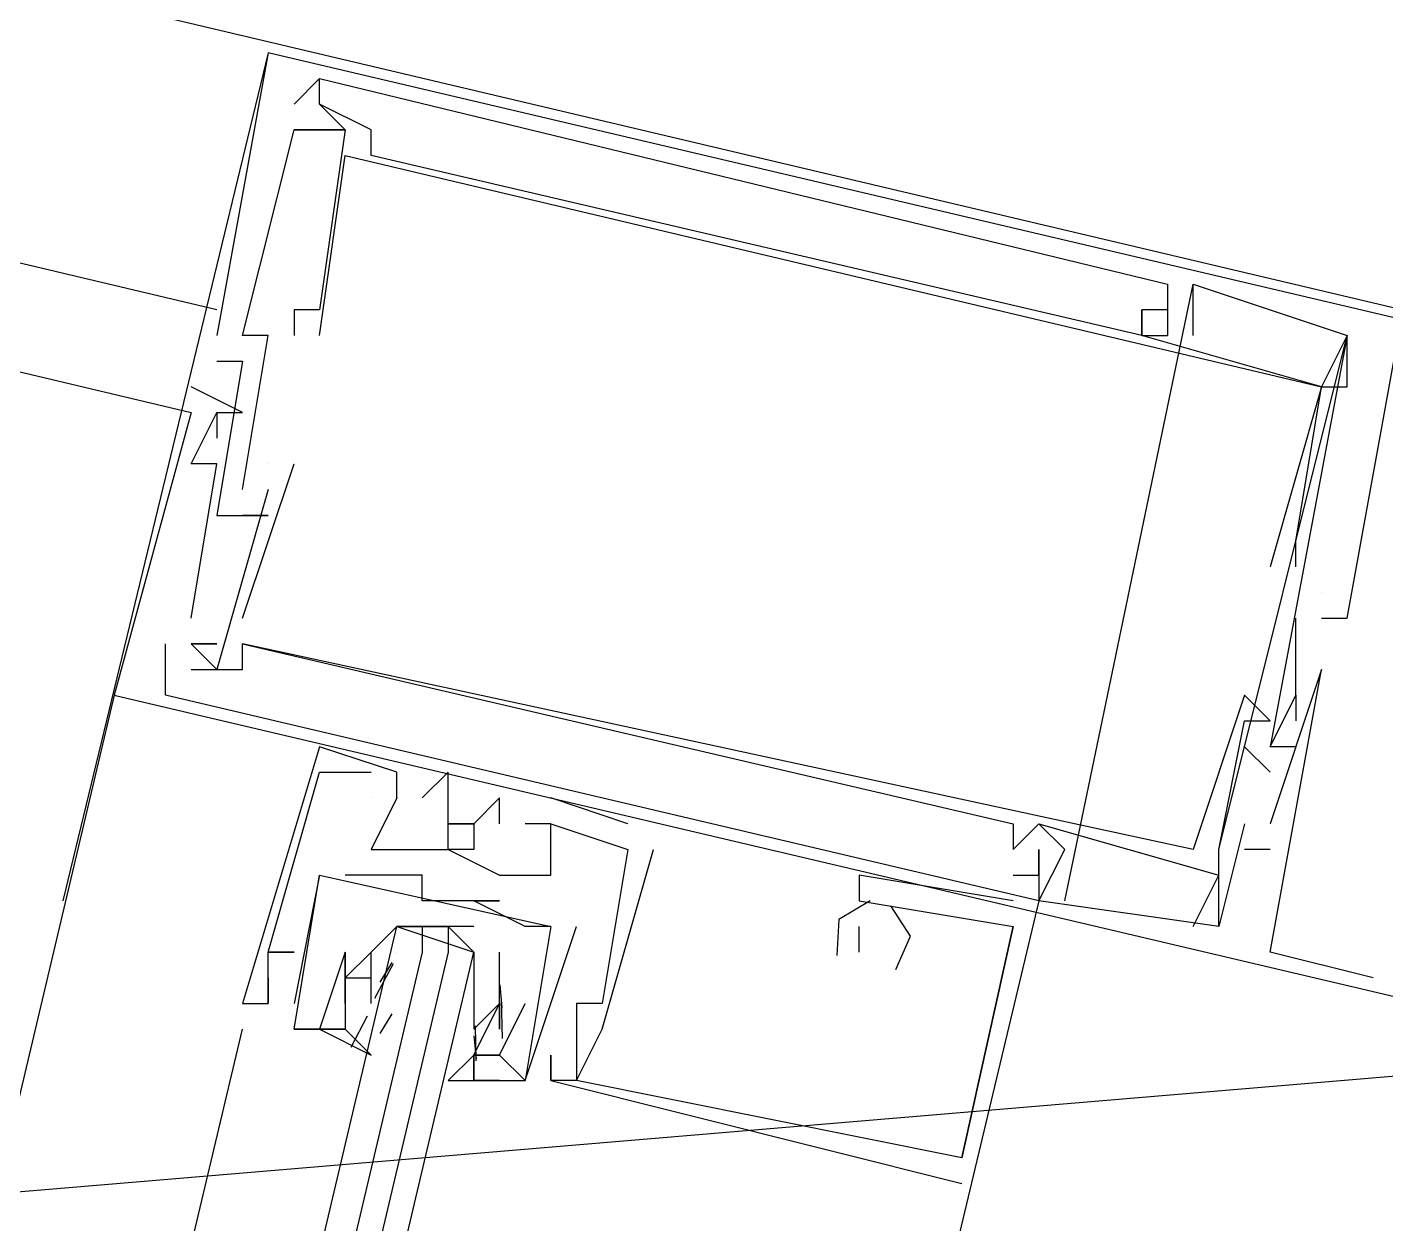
# Model space of a CAD drawing. Header units: feet. Extents: x -84 to 198, y -22 to 181.
# Drawn here: x 134.328 to 135.033, y 105.677 to 106.298 of the extents above; entities that cross this region are included whole.
import ezdxf

# ---------------------------------------------------------------- set-up
doc = ezdxf.new("R2010")
doc.units = ezdxf.units.FT
for name, color, linetype in [('A-AREA-UNIDAD', 30, 'CONTINUOUS'), ('A-LINEA', 7, 'CONTINUOUS'), ('A-MURO-CONCRETO', 8, 'CONTINUOUS')]:
    doc.layers.add(name, color=color, linetype=linetype)

msp = doc.modelspace()

# ---------------------------------------------------------------- linework, layer by layer
at = {"layer": 'A-AREA-UNIDAD'}
msp.add_lwpolyline([(135.92, 108.3733), (135.328, 105.7778), (134.272, 105.6889), (134.16, 106.0444), (121.52, 108.9778), (121.312, 109.3333), (121.312, 110.2933), (121.6, 111.4133), (114.688, 113.0489)], dxfattribs=at)
at = {"layer": 'A-LINEA'}
for p, q in [((134.4267, 106.1511), (121.5867, 109.1911)), ((134.4267, 106.1511), (121.5867, 109.1911)), ((121.6267, 109.1244), (134.4133, 106.0978)), ((121.6267, 109.1244), (134.4133, 106.0978)), ((134.4533, 106.2844), (134.3467, 105.8444)), ((134.4533, 106.2844), (134.4533, 106.2844)), ((134.4533, 106.2844), (134.4533, 106.2844)), ((134.4533, 106.2844), (134.4533, 106.2844)), ((134.48, 106.2711), (134.48, 106.2711)), ((134.48, 106.2711), (134.48, 106.2711)), ((134.48, 106.2711), (134.48, 106.2711)), ((134.48, 106.2711), (134.48, 106.2711)), ((134.48, 106.2711), (134.48, 106.2711)), ((134.48, 106.2711), (134.48, 106.2711)), ((134.4667, 106.2578), (134.4667, 106.2578)), ((134.4667, 106.2578), (134.4667, 106.2578)), ((134.4667, 106.2578), (134.4667, 106.2578)), ((134.4667, 106.2578), (134.4667, 106.2578)), ((134.4667, 106.2578), (134.4667, 106.2578)), ((134.4667, 106.2578), (134.4667, 106.2578)), ((134.48, 106.2578), (134.48, 106.2578)), ((134.48, 106.2578), (134.48, 106.2578)), ((134.48, 106.2578), (134.48, 106.2578)), ((134.48, 106.2578), (134.48, 106.2578)), ((134.48, 106.2578), (134.48, 106.2578)), ((134.48, 106.2578), (134.48, 106.2578)), ((134.48, 106.2578), (134.48, 106.2578)), ((134.48, 106.2578), (134.48, 106.2578)), ((134.48, 106.2578), (134.48, 106.2578)), ((134.4667, 106.2444), (134.4667, 106.2444)), ((134.4667, 106.2444), (134.4667, 106.2444)), ((134.4667, 106.2444), (134.4667, 106.2444)), ((134.4667, 106.2444), (134.4667, 106.2444)), ((134.4667, 106.2444), (134.4667, 106.2444)), ((134.4667, 106.2444), (134.4667, 106.2444)), ((134.48, 106.2444), (134.48, 106.2444)), ((134.48, 106.2444), (134.48, 106.2444)), ((134.48, 106.2444), (134.48, 106.2444)), ((134.4933, 106.2444), (134.4933, 106.2444)), ((134.4933, 106.2444), (134.4933, 106.2444)), ((134.4933, 106.2444), (134.4933, 106.2444)), ((134.4933, 106.2444), (134.4933, 106.2444)), ((134.4933, 106.2444), (134.4933, 106.2444)), ((134.4933, 106.2444), (134.4933, 106.2444)), ((134.5067, 106.2444), (134.5067, 106.2444)), ((134.5067, 106.2444), (134.5067, 106.2444)), ((134.5067, 106.2444), (134.5067, 106.2444)), ((134.4933, 106.2311), (134.4933, 106.2311)), ((134.4933, 106.2311), (134.4933, 106.2311)), ((134.4933, 106.2311), (134.4933, 106.2311)), ((134.5067, 106.2311), (134.5067, 106.2311)), ((134.5067, 106.2311), (134.5067, 106.2311)), ((134.5067, 106.2311), (134.5067, 106.2311)), ((134.8667, 105.8444), (134.9333, 106.1644)), ((134.8667, 105.8444), (134.9333, 106.1644)), ((134.8667, 105.8444), (134.9333, 106.1644)), ((134.92, 106.1644), (134.92, 106.1644)), ((134.92, 106.1644), (134.92, 106.1644)), ((134.92, 106.1644), (134.92, 106.1644)), ((134.9333, 106.1644), (134.9333, 106.1644)), ((134.9333, 106.1644), (134.9333, 106.1644)), ((134.9333, 106.1644), (134.9333, 106.1644)), ((134.4667, 106.1511), (134.4667, 106.1511)), ((134.4667, 106.1511), (134.4667, 106.1511)), ((134.4667, 106.1511), (134.4667, 106.1511)), ((134.48, 106.1511), (134.48, 106.1511)), ((134.48, 106.1511), (134.48, 106.1511)), ((134.48, 106.1511), (134.48, 106.1511)), ((134.9067, 106.1511), (134.9067, 106.1511)), ((134.9067, 106.1511), (134.9067, 106.1511)), ((134.9067, 106.1511), (134.9067, 106.1511)), ((134.9067, 106.1511), (134.9067, 106.1511)), ((134.9067, 106.1511), (134.9067, 106.1511)), ((134.9067, 106.1511), (134.9067, 106.1511)), ((134.9067, 106.1511), (134.9067, 106.1511)), ((134.9067, 106.1511), (134.9067, 106.1511)), ((134.9067, 106.1511), (134.9067, 106.1511)), ((134.92, 106.1511), (134.92, 106.1511)), ((134.92, 106.1511), (134.92, 106.1511)), ((134.92, 106.1511), (134.92, 106.1511)), ((134.92, 106.1511), (134.92, 106.1511)), ((134.92, 106.1511), (134.92, 106.1511)), ((134.92, 106.1511), (134.92, 106.1511)), ((134.92, 106.1511), (134.92, 106.1511)), ((134.92, 106.1511), (134.92, 106.1511)), ((134.92, 106.1511), (134.92, 106.1511)), ((134.92, 106.1511), (134.92, 106.1511)), ((134.92, 106.1511), (134.92, 106.1511)), ((134.92, 106.1511), (134.92, 106.1511)), ((134.4267, 106.1378), (134.4267, 106.1378)), ((134.4267, 106.1378), (134.4267, 106.1378)), ((134.4267, 106.1378), (134.4267, 106.1378)), ((134.44, 106.1378), (134.44, 106.1378)), ((134.44, 106.1378), (134.44, 106.1378)), ((134.44, 106.1378), (134.44, 106.1378)), ((134.4533, 106.1378), (134.4533, 106.1378)), ((134.4533, 106.1378), (134.4533, 106.1378)), ((134.4533, 106.1378), (134.4533, 106.1378)), ((134.4667, 106.1378), (134.4667, 106.1378)), ((134.4667, 106.1378), (134.4667, 106.1378)), ((134.4667, 106.1378), (134.4667, 106.1378)), ((134.48, 106.1378), (134.48, 106.1378)), ((134.48, 106.1378), (134.48, 106.1378)), ((134.48, 106.1378), (134.48, 106.1378)), ((134.9067, 106.1378), (134.9067, 106.1378)), ((134.9067, 106.1378), (134.9067, 106.1378)), ((134.9067, 106.1378), (134.9067, 106.1378)), ((134.9067, 106.1378), (134.9067, 106.1378)), ((134.9067, 106.1378), (134.9067, 106.1378)), ((134.9067, 106.1378), (134.9067, 106.1378)), ((134.9067, 106.1378), (134.9067, 106.1378)), ((134.9067, 106.1378), (134.9067, 106.1378)), ((134.9067, 106.1378), (134.9067, 106.1378)), ((134.92, 106.1378), (134.92, 106.1378)), ((134.92, 106.1378), (134.92, 106.1378)), ((134.92, 106.1378), (134.92, 106.1378)), ((134.92, 106.1378), (134.92, 106.1378)), ((134.92, 106.1378), (134.92, 106.1378)), ((134.92, 106.1378), (134.92, 106.1378)), ((134.9333, 106.1378), (134.9333, 106.1378)), ((134.9333, 106.1378), (134.9333, 106.1378)), ((134.9333, 106.1378), (134.9333, 106.1378)), ((134.9467, 105.8711), (135.0133, 106.1378)), ((134.9467, 105.8711), (135.0133, 106.1378)), ((134.9467, 105.8711), (135.0133, 106.1378)), ((135.0133, 106.1378), (135.0133, 106.1378)), ((135.0133, 106.1378), (135.0133, 106.1378)), ((135.0133, 106.1378), (135.0133, 106.1378)), ((135.0133, 106.1378), (135.0133, 106.1378)), ((135.0133, 106.1378), (135.0133, 106.1378)), ((135.0133, 106.1378), (135.0133, 106.1378)), ((134.4267, 106.1244), (134.4267, 106.1244)), ((134.4267, 106.1244), (134.4267, 106.1244)), ((134.4267, 106.1244), (134.4267, 106.1244)), ((134.44, 106.1244), (134.44, 106.1244)), ((134.44, 106.1244), (134.44, 106.1244)), ((134.44, 106.1244), (134.44, 106.1244)), ((134.4133, 106.1111), (134.4133, 106.1111)), ((134.4133, 106.1111), (134.4133, 106.1111)), ((134.4133, 106.1111), (134.4133, 106.1111)), ((135, 106.1111), (135, 106.1111)), ((135, 106.1111), (135, 106.1111)), ((135, 106.1111), (135, 106.1111)), ((135, 106.1111), (135, 106.1111)), ((135, 106.1111), (135, 106.1111)), ((135, 106.1111), (135, 106.1111)), ((135, 106.1111), (135, 106.1111)), ((135, 106.1111), (135, 106.1111)), ((135, 106.1111), (135, 106.1111)), ((135.0133, 106.1111), (135.0133, 106.1111)), ((135.0133, 106.1111), (135.0133, 106.1111)), ((135.0133, 106.1111), (135.0133, 106.1111)), ((134.4133, 106.0978), (134.4133, 106.0978)), ((134.4133, 106.0978), (134.4133, 106.0978)), ((134.4133, 106.0978), (134.4133, 106.0978)), ((134.4267, 106.0978), (134.4267, 106.0978)), ((134.4267, 106.0978), (134.4267, 106.0978)), ((134.4267, 106.0978), (134.4267, 106.0978)), ((134.4267, 106.0978), (134.4267, 106.0978)), ((134.4267, 106.0978), (134.4267, 106.0978)), ((134.4267, 106.0978), (134.4267, 106.0978)), ((134.44, 106.0978), (134.44, 106.0978)), ((134.44, 106.0978), (134.44, 106.0978)), ((134.44, 106.0978), (134.44, 106.0978)), ((134.4267, 106.0844), (134.4267, 106.0844)), ((134.4267, 106.0844), (134.4267, 106.0844)), ((134.4267, 106.0844), (134.4267, 106.0844)), ((134.4133, 106.0711), (134.4133, 106.0711)), ((134.4133, 106.0711), (134.4133, 106.0711)), ((134.4133, 106.0711), (134.4133, 106.0711)), ((134.4267, 106.0711), (134.4267, 106.0711)), ((134.4267, 106.0711), (134.4267, 106.0711)), ((134.4267, 106.0711), (134.4267, 106.0711)), ((134.44, 105.9911), (134.4667, 106.0711)), ((134.44, 105.9911), (134.4667, 106.0711)), ((134.44, 105.9911), (134.4667, 106.0711)), ((134.4533, 106.0711), (134.4533, 106.0711)), ((134.4533, 106.0711), (134.4533, 106.0711)), ((134.4533, 106.0711), (134.4533, 106.0711)), ((134.4533, 106.0711), (134.4533, 106.0711)), ((134.4533, 106.0711), (134.4533, 106.0711)), ((134.4533, 106.0711), (134.4533, 106.0711)), ((134.4667, 106.0711), (134.4667, 106.0711)), ((134.4667, 106.0711), (134.4667, 106.0711)), ((134.4667, 106.0711), (134.4667, 106.0711)), ((134.44, 106.0578), (134.44, 106.0578)), ((134.44, 106.0578), (134.44, 106.0578)), ((134.44, 106.0578), (134.44, 106.0578)), ((134.4533, 106.0578), (134.4533, 106.0578)), ((134.4533, 106.0578), (134.4533, 106.0578)), ((134.4533, 106.0578), (134.4533, 106.0578)), ((134.4267, 106.0444), (134.4267, 106.0444)), ((134.4267, 106.0444), (134.4267, 106.0444)), ((134.4267, 106.0444), (134.4267, 106.0444)), ((134.44, 106.0444), (134.44, 106.0444)), ((134.44, 106.0444), (134.44, 106.0444)), ((134.44, 106.0444), (134.44, 106.0444)), ((134.44, 106.0444), (134.44, 106.0444)), ((134.44, 106.0444), (134.44, 106.0444)), ((134.44, 106.0444), (134.44, 106.0444)), ((134.4533, 106.0444), (134.4533, 106.0444)), ((134.4533, 106.0444), (134.4533, 106.0444)), ((134.4533, 106.0444), (134.4533, 106.0444)), ((134.9867, 106.0311), (134.9867, 106.0311)), ((134.9867, 106.0311), (134.9867, 106.0311)), ((134.9867, 106.0311), (134.9867, 106.0311)), ((134.9733, 106.0178), (134.9733, 106.0178)), ((134.9733, 106.0178), (134.9733, 106.0178)), ((134.9733, 106.0178), (134.9733, 106.0178)), ((134.9867, 106.0178), (134.9867, 106.0178)), ((134.9867, 106.0178), (134.9867, 106.0178)), ((134.9867, 106.0178), (134.9867, 106.0178)), ((135, 106.0044), (135, 106.0044)), ((135, 106.0044), (135, 106.0044)), ((135, 106.0044), (135, 106.0044)), ((135, 106.0044), (135, 106.0044)), ((135, 106.0044), (135, 106.0044)), ((135, 106.0044), (135, 106.0044)), ((134.4133, 105.9911), (134.4133, 105.9911)), ((134.4133, 105.9911), (134.4133, 105.9911)), ((134.4133, 105.9911), (134.4133, 105.9911)), ((134.44, 105.9911), (134.44, 105.9911)), ((134.44, 105.9911), (134.44, 105.9911)), ((134.44, 105.9911), (134.44, 105.9911)), ((134.9867, 105.9511), (134.9867, 105.9911)), ((134.9867, 105.9911), (134.9867, 105.9911)), ((134.9867, 105.9511), (134.9867, 105.9911)), ((134.9867, 105.9911), (134.9867, 105.9911)), ((134.9867, 105.9511), (134.9867, 105.9911)), ((134.9867, 105.9911), (134.9867, 105.9911)), ((135, 105.9911), (135, 105.9911)), ((135, 105.9911), (135, 105.9911)), ((135, 105.9911), (135, 105.9911)), ((135.0133, 105.9911), (135.0133, 105.9911)), ((135.0133, 105.9911), (135.0133, 105.9911)), ((135.0133, 105.9911), (135.0133, 105.9911)), ((134.4, 105.9511), (134.4, 105.9778)), ((134.4, 105.9778), (134.4, 105.9778)), ((134.4, 105.9511), (134.4, 105.9778)), ((134.4, 105.9778), (134.4, 105.9778)), ((134.4, 105.9511), (134.4, 105.9778)), ((134.4, 105.9778), (134.4, 105.9778)), ((134.4133, 105.9778), (134.4133, 105.9778)), ((134.4133, 105.9778), (134.4133, 105.9778)), ((134.4133, 105.9778), (134.4133, 105.9778)), ((134.4133, 105.9778), (134.4133, 105.9778)), ((134.4133, 105.9778), (134.4133, 105.9778)), ((134.4133, 105.9778), (134.4133, 105.9778)), ((134.4133, 105.9778), (134.4133, 105.9778)), ((134.4133, 105.9778), (134.4133, 105.9778)), ((134.4133, 105.9778), (134.4133, 105.9778)), ((134.4267, 105.9778), (134.4267, 105.9778)), ((134.4267, 105.9778), (134.4267, 105.9778)), ((134.4267, 105.9778), (134.4267, 105.9778)), ((134.44, 105.9778), (134.44, 105.9778)), ((134.44, 105.9778), (134.44, 105.9778)), ((134.44, 105.9778), (134.44, 105.9778)), ((134.44, 105.9778), (134.44, 105.9778)), ((134.44, 105.9778), (134.44, 105.9778)), ((134.44, 105.9778), (134.44, 105.9778)), ((134.4, 105.9644), (134.4, 105.9644)), ((134.4, 105.9644), (134.4, 105.9644)), ((134.4, 105.9644), (134.4, 105.9644)), ((134.4, 105.9644), (134.4, 105.9644)), ((134.4, 105.9644), (134.4, 105.9644)), ((134.4, 105.9644), (134.4, 105.9644)), ((134.4133, 105.9644), (134.4133, 105.9644)), ((134.4133, 105.9644), (134.4133, 105.9644)), ((134.4133, 105.9644), (134.4133, 105.9644)), ((134.4133, 105.9644), (134.4133, 105.9644)), ((134.4133, 105.9644), (134.4133, 105.9644)), ((134.4133, 105.9644), (134.4133, 105.9644)), ((134.4267, 105.9644), (134.4267, 105.9644)), ((134.4267, 105.9644), (134.4267, 105.9644)), ((134.4267, 105.9644), (134.4267, 105.9644)), ((134.44, 105.9644), (134.44, 105.9644)), ((134.44, 105.9644), (134.44, 105.9644)), ((134.44, 105.9644), (134.44, 105.9644)), ((135, 105.9644), (135, 105.9644)), ((135, 105.9644), (135, 105.9644)), ((135, 105.9644), (135, 105.9644)), ((134.3733, 105.9511), (132.6267, 98.5644)), ((134.3733, 105.9511), (134.3733, 105.9511)), ((134.3733, 105.9511), (134.3733, 105.9511)), ((134.3733, 105.9511), (134.3733, 105.9511)), ((134.96, 105.9511), (134.96, 105.9511)), ((134.96, 105.9511), (134.96, 105.9511)), ((134.96, 105.9511), (134.96, 105.9511)), ((134.9867, 105.9511), (134.9867, 105.9511)), ((134.9867, 105.9511), (134.9867, 105.9511)), ((134.9867, 105.9511), (134.9867, 105.9511)), ((134.9867, 105.9511), (134.9867, 105.9511)), ((134.9867, 105.9511), (134.9867, 105.9511)), ((134.9867, 105.9511), (134.9867, 105.9511)), ((134.96, 105.9378), (134.96, 105.9378)), ((134.96, 105.9378), (134.96, 105.9378)), ((134.96, 105.9378), (134.96, 105.9378)), ((134.9733, 105.9378), (134.9733, 105.9378)), ((134.9733, 105.9378), (134.9733, 105.9378)), ((134.9733, 105.9378), (134.9733, 105.9378)), ((134.9867, 105.9378), (134.9867, 105.9378)), ((134.9867, 105.9378), (134.9867, 105.9378)), ((134.9867, 105.9378), (134.9867, 105.9378)), ((134.48, 105.9244), (134.48, 105.9244)), ((134.48, 105.9244), (134.48, 105.9244)), ((134.48, 105.9244), (134.48, 105.9244)), ((134.96, 105.9244), (134.9733, 105.9111)), ((134.96, 105.9244), (134.96, 105.9244)), ((134.96, 105.9244), (134.9733, 105.9111)), ((134.96, 105.9244), (134.96, 105.9244)), ((134.96, 105.9244), (134.9733, 105.9111)), ((134.96, 105.9244), (134.96, 105.9244)), ((134.9733, 105.9244), (134.9733, 105.9244)), ((134.9733, 105.9244), (134.9733, 105.9244)), ((134.9733, 105.9244), (134.9733, 105.9244)), ((134.9733, 105.9244), (134.9733, 105.9244)), ((134.9733, 105.9244), (134.9733, 105.9244)), ((134.9733, 105.9244), (134.9733, 105.9244)), ((134.9733, 105.9244), (134.9733, 105.9244)), ((134.9733, 105.9244), (134.9733, 105.9244)), ((134.9733, 105.9244), (134.9733, 105.9244)), ((134.9867, 105.9244), (134.9867, 105.9244)), ((134.9867, 105.9244), (134.9867, 105.9244)), ((134.9867, 105.9244), (134.9867, 105.9244)), ((134.48, 105.9111), (134.48, 105.9111)), ((134.48, 105.9111), (134.48, 105.9111)), ((134.48, 105.9111), (134.48, 105.9111)), ((134.48, 105.9111), (134.48, 105.9111)), ((134.48, 105.9111), (134.48, 105.9111)), ((134.48, 105.9111), (134.48, 105.9111)), ((134.5067, 105.9111), (134.5067, 105.9111)), ((134.5067, 105.9111), (134.5067, 105.9111)), ((134.5067, 105.9111), (134.5067, 105.9111)), ((134.52, 105.9111), (134.52, 105.9111)), ((134.52, 105.9111), (134.52, 105.9111)), ((134.52, 105.9111), (134.52, 105.9111)), ((134.5467, 105.9111), (134.5467, 105.9111)), ((134.5467, 105.9111), (134.5467, 105.9111)), ((134.5467, 105.9111), (134.5467, 105.9111)), ((134.9733, 105.9111), (134.9733, 105.9111)), ((134.9733, 105.9111), (134.9733, 105.9111)), ((134.9733, 105.9111), (134.9733, 105.9111)), ((134.5067, 105.8978), (134.5067, 105.8978)), ((134.5067, 105.8978), (134.5067, 105.8978)), ((134.5067, 105.8978), (134.5067, 105.8978)), ((134.52, 105.8978), (134.52, 105.8978)), ((134.52, 105.8978), (134.52, 105.8978)), ((134.52, 105.8978), (134.52, 105.8978)), ((134.52, 105.8978), (134.52, 105.8978)), ((134.52, 105.8978), (134.52, 105.8978)), ((134.52, 105.8978), (134.52, 105.8978)), ((134.5333, 105.8978), (134.5333, 105.8978)), ((134.5333, 105.8978), (134.5333, 105.8978)), ((134.5333, 105.8978), (134.5333, 105.8978)), ((134.5733, 105.8978), (134.5733, 105.8978)), ((134.5733, 105.8978), (134.5733, 105.8978)), ((134.5733, 105.8978), (134.5733, 105.8978)), ((134.64, 105.8844), (134.6, 105.8978)), ((134.6, 105.8978), (134.6, 105.8978)), ((134.64, 105.8844), (134.6, 105.8978)), ((134.6, 105.8978), (134.6, 105.8978)), ((134.64, 105.8844), (134.6, 105.8978)), ((134.6, 105.8978), (134.6, 105.8978)), ((134.5467, 105.8844), (134.5467, 105.8844)), ((134.5467, 105.8844), (134.5467, 105.8844)), ((134.5467, 105.8844), (134.5467, 105.8844)), ((134.56, 105.8844), (134.56, 105.8844)), ((134.56, 105.8844), (134.56, 105.8844)), ((134.56, 105.8844), (134.56, 105.8844)), ((134.5733, 105.8844), (134.5733, 105.8844)), ((134.5733, 105.8844), (134.5733, 105.8844)), ((134.5733, 105.8844), (134.5733, 105.8844)), ((134.5867, 105.8844), (134.5867, 105.8844)), ((134.5867, 105.8844), (134.5867, 105.8844)), ((134.5867, 105.8844), (134.5867, 105.8844)), ((134.6, 105.8844), (134.6, 105.8844)), ((134.6, 105.8844), (134.6, 105.8844)), ((134.6, 105.8844), (134.6, 105.8844)), ((134.6, 105.8844), (134.6, 105.8844)), ((134.6, 105.8844), (134.6, 105.8844)), ((134.6, 105.8844), (134.6, 105.8844)), ((134.64, 105.8844), (134.64, 105.8844)), ((134.64, 105.8844), (134.64, 105.8844)), ((134.64, 105.8844), (134.64, 105.8844)), ((134.84, 105.8844), (134.84, 105.8844)), ((134.84, 105.8844), (134.84, 105.8844)), ((134.84, 105.8844), (134.84, 105.8844)), ((134.8533, 105.8844), (134.8533, 105.8844)), ((134.8533, 105.8844), (134.8533, 105.8844)), ((134.8533, 105.8844), (134.8533, 105.8844)), ((134.8533, 105.8844), (134.8533, 105.8844)), ((134.8533, 105.8844), (134.8533, 105.8844)), ((134.8533, 105.8844), (134.8533, 105.8844)), ((134.96, 105.8844), (134.96, 105.8844)), ((134.96, 105.8844), (134.96, 105.8844)), ((134.96, 105.8844), (134.96, 105.8844)), ((134.9733, 105.8844), (134.9733, 105.8844)), ((134.9733, 105.8844), (134.9733, 105.8844)), ((134.9733, 105.8844), (134.9733, 105.8844)), ((134.5067, 105.8711), (134.5067, 105.8711)), ((134.5067, 105.8711), (134.5067, 105.8711)), ((134.5067, 105.8711), (134.5067, 105.8711)), ((134.52, 105.8711), (134.52, 105.8711)), ((134.52, 105.8711), (134.52, 105.8711)), ((134.52, 105.8711), (134.52, 105.8711)), ((134.5467, 105.8711), (134.5467, 105.8711)), ((134.5467, 105.8711), (134.5467, 105.8711)), ((134.5467, 105.8711), (134.5467, 105.8711)), ((134.6267, 105.7778), (134.6533, 105.8711)), ((134.6267, 105.7778), (134.6533, 105.8711)), ((134.6267, 105.7778), (134.6533, 105.8711)), ((134.64, 105.8711), (134.64, 105.8711)), ((134.64, 105.8711), (134.64, 105.8711)), ((134.64, 105.8711), (134.64, 105.8711)), ((134.64, 105.8711), (134.64, 105.8711)), ((134.64, 105.8711), (134.64, 105.8711)), ((134.64, 105.8711), (134.64, 105.8711)), ((134.6533, 105.8711), (134.6533, 105.8711)), ((134.6533, 105.8711), (134.6533, 105.8711)), ((134.6533, 105.8711), (134.6533, 105.8711)), ((134.84, 105.8711), (134.84, 105.8711)), ((134.84, 105.8711), (134.84, 105.8711)), ((134.84, 105.8711), (134.84, 105.8711)), ((134.84, 105.8711), (134.84, 105.8711)), ((134.84, 105.8711), (134.84, 105.8711)), ((134.84, 105.8711), (134.84, 105.8711)), ((134.8533, 105.8711), (134.8533, 105.8711)), ((134.8533, 105.8711), (134.8533, 105.8711)), ((134.8533, 105.8711), (134.8533, 105.8711)), ((134.8533, 105.8711), (134.8533, 105.8711)), ((134.8533, 105.8711), (134.8533, 105.8711)), ((134.8533, 105.8711), (134.8533, 105.8711)), ((134.8667, 105.8711), (134.8667, 105.8711)), ((134.8667, 105.8711), (134.8667, 105.8711)), ((134.8667, 105.8711), (134.8667, 105.8711)), ((134.9333, 105.8711), (134.9333, 105.8711)), ((134.9333, 105.8711), (134.9333, 105.8711)), ((134.9333, 105.8711), (134.9333, 105.8711)), ((134.9467, 105.8711), (134.9467, 105.8711)), ((134.9467, 105.8711), (134.9467, 105.8711)), ((134.9467, 105.8711), (134.9467, 105.8711)), ((134.9733, 105.8711), (134.96, 105.8711)), ((134.96, 105.8711), (134.96, 105.8711)), ((134.9733, 105.8711), (134.96, 105.8711)), ((134.96, 105.8711), (134.96, 105.8711)), ((134.9733, 105.8711), (134.96, 105.8711)), ((134.96, 105.8711), (134.96, 105.8711)), ((134.9733, 105.8711), (134.9733, 105.8711)), ((134.9733, 105.8711), (134.9733, 105.8711)), ((134.9733, 105.8711), (134.9733, 105.8711)), ((134.48, 105.8578), (134.4667, 105.7911)), ((134.48, 105.8578), (134.4667, 105.7911)), ((134.48, 105.8578), (134.48, 105.8578)), ((134.48, 105.8578), (134.48, 105.8578)), ((134.4933, 105.8578), (134.4933, 105.8578)), ((134.4933, 105.8578), (134.4933, 105.8578)), ((134.5067, 105.8578), (134.5067, 105.8578)), ((134.5067, 105.8578), (134.5067, 105.8578)), ((134.52, 105.8578), (134.52, 105.8578)), ((134.52, 105.8578), (134.52, 105.8578)), ((134.5333, 105.8578), (134.5333, 105.8578)), ((134.5333, 105.8578), (134.5333, 105.8578)), ((134.5733, 105.8578), (134.5733, 105.8578)), ((134.5733, 105.8578), (134.5733, 105.8578)), ((134.5733, 105.8578), (134.5733, 105.8578)), ((134.6, 105.8578), (134.6, 105.8578)), ((134.6, 105.8578), (134.6, 105.8578)), ((134.6, 105.8578), (134.6, 105.8578)), ((134.76, 105.8578), (134.76, 105.8578)), ((134.76, 105.8578), (134.76, 105.8578)), ((134.76, 105.8578), (134.76, 105.8578)), ((134.84, 105.8578), (134.84, 105.8578)), ((134.84, 105.8578), (134.84, 105.8578)), ((134.84, 105.8578), (134.84, 105.8578)), ((134.8533, 105.8578), (134.8533, 105.8578)), ((134.8533, 105.8578), (134.8533, 105.8578)), ((134.8533, 105.8578), (134.8533, 105.8578)), ((134.9333, 105.8311), (134.9467, 105.8578)), ((134.9333, 105.8311), (134.9467, 105.8578)), ((134.9333, 105.8311), (134.9467, 105.8578)), ((134.9467, 105.8578), (134.9467, 105.8578)), ((134.9467, 105.8578), (134.9467, 105.8578)), ((134.9467, 105.8578), (134.9467, 105.8578)), ((134.9467, 105.8578), (134.9467, 105.8578)), ((134.9467, 105.8578), (134.9467, 105.8578)), ((134.9467, 105.8578), (134.9467, 105.8578)), ((134.5333, 105.8444), (134.5333, 105.8444)), ((134.5333, 105.8444), (134.5333, 105.8444)), ((134.56, 105.8444), (134.56, 105.8444)), ((134.56, 105.8444), (134.56, 105.8444)), ((134.56, 105.8444), (134.56, 105.8444)), ((134.56, 105.8444), (134.56, 105.8444)), ((134.5733, 105.8444), (134.5733, 105.8444)), ((134.5733, 105.8444), (134.5733, 105.8444)), ((134.76, 105.8444), (134.76, 105.8444)), ((134.76, 105.8444), (134.76, 105.8444)), ((134.76, 105.8444), (134.76, 105.8444)), ((134.76, 105.8444), (134.76, 105.8444)), ((134.76, 105.8444), (134.76, 105.8444)), ((134.76, 105.8444), (134.76, 105.8444)), ((134.84, 105.8444), (134.84, 105.8444)), ((134.84, 105.8444), (134.84, 105.8444)), ((134.84, 105.8444), (134.84, 105.8444)), ((134.8533, 105.8444), (134.8533, 105.8444)), ((134.8533, 105.8444), (134.8533, 105.8444)), ((134.8533, 105.8444), (134.8533, 105.8444)), ((134.8533, 105.8444), (134.8533, 105.8444)), ((134.8533, 105.8444), (134.8533, 105.8444)), ((134.8533, 105.8444), (134.8533, 105.8444)), ((134.5333, 105.8311), (134.5467, 105.8311)), ((134.5867, 105.8311), (134.5867, 105.8311)), ((134.5867, 105.8311), (134.5867, 105.8311)), ((134.6, 105.8311), (134.6, 105.8311)), ((134.6, 105.8311), (134.6, 105.8311)), ((134.6, 105.8311), (134.6, 105.8311)), ((134.6, 105.8311), (134.6, 105.8311)), ((134.6133, 105.8311), (134.6133, 105.8311)), ((134.6133, 105.8311), (134.6133, 105.8311)), ((134.7467, 105.8311), (134.7467, 105.8311)), ((134.7467, 105.8311), (134.7467, 105.8311)), ((134.7467, 105.8311), (134.7467, 105.8311)), ((134.7467, 105.8311), (134.7467, 105.8311)), ((134.7467, 105.8311), (134.7467, 105.8311)), ((134.7467, 105.8311), (134.7467, 105.8311)), ((134.76, 105.8311), (134.76, 105.8311)), ((134.76, 105.8311), (134.76, 105.8311)), ((134.76, 105.8311), (134.76, 105.8311)), ((134.8133, 105.7111), (134.84, 105.8311)), ((134.8133, 105.7111), (134.84, 105.8311)), ((134.8133, 105.7111), (134.84, 105.8311)), ((134.84, 105.8311), (134.84, 105.8311)), ((134.84, 105.8311), (134.84, 105.8311)), ((134.84, 105.8311), (134.84, 105.8311)), ((134.84, 105.8311), (134.84, 105.8311)), ((134.84, 105.8311), (134.84, 105.8311)), ((134.84, 105.8311), (134.84, 105.8311)), ((134.9333, 105.8311), (134.9333, 105.8311)), ((134.9333, 105.8311), (134.9333, 105.8311)), ((134.9333, 105.8311), (134.9333, 105.8311)), ((134.9333, 105.8311), (134.9333, 105.8311)), ((134.9333, 105.8311), (134.9333, 105.8311)), ((134.9333, 105.8311), (134.9333, 105.8311)), ((134.9467, 105.8311), (134.9467, 105.8311)), ((134.9467, 105.8311), (134.9467, 105.8311)), ((134.9467, 105.8311), (134.9467, 105.8311)), ((134.9467, 105.8311), (134.9467, 105.8311)), ((134.9467, 105.8311), (134.9467, 105.8311)), ((134.9467, 105.8311), (134.9467, 105.8311)), ((134.4533, 105.8178), (134.4533, 105.8178)), ((134.4533, 105.8178), (134.4533, 105.8178)), ((134.4533, 105.8178), (134.4533, 105.8178)), ((134.4533, 105.8178), (134.4533, 105.8178)), ((134.4533, 105.8178), (134.4533, 105.8178)), ((134.4533, 105.8178), (134.4533, 105.8178)), ((134.4533, 105.8178), (134.4533, 105.8178)), ((134.4533, 105.8178), (134.4533, 105.8178)), ((134.4533, 105.8178), (134.4533, 105.8178)), ((134.4667, 105.8178), (134.4667, 105.8178)), ((134.4667, 105.8178), (134.4667, 105.8178)), ((134.4667, 105.8178), (134.4667, 105.8178)), ((134.4667, 105.8178), (134.4667, 105.8178)), ((134.4667, 105.8178), (134.4667, 105.8178)), ((134.4667, 105.8178), (134.4667, 105.8178)), ((134.4933, 105.8178), (134.4933, 105.8178)), ((134.4933, 105.8178), (134.4933, 105.8178)), ((134.4933, 105.8178), (134.4933, 105.8178)), ((134.4933, 105.8178), (134.4933, 105.8178)), ((134.52, 105.8178), (134.52, 105.8178)), ((134.56, 105.8178), (134.56, 105.8178)), ((134.76, 105.8178), (134.76, 105.8178)), ((134.76, 105.8178), (134.76, 105.8178)), ((134.76, 105.8178), (134.76, 105.8178)), ((134.9733, 105.8178), (134.9733, 105.8178)), ((134.9733, 105.8178), (134.9733, 105.8178)), ((134.9733, 105.8178), (134.9733, 105.8178)), ((134.5086, 105.7939), (134.5183, 105.8119)), ((134.5115, 105.8022), (134.5177, 105.8124)), ((134.4533, 105.8044), (134.4533, 105.8044)), ((134.4533, 105.8044), (134.4533, 105.8044)), ((134.4533, 105.8044), (134.4533, 105.8044)), ((134.4933, 105.8044), (134.4933, 105.8044)), ((134.4933, 105.8044), (134.4933, 105.8044)), ((134.4933, 105.8044), (134.4933, 105.8044)), ((134.4933, 105.8044), (134.4933, 105.8044)), ((134.5067, 105.8044), (134.5067, 105.8044)), ((134.5067, 105.7911), (134.5067, 105.8044)), ((134.5067, 105.8044), (134.5067, 105.8044)), ((134.56, 105.8044), (134.56, 105.8044)), ((134.5735, 105.8009), (134.5745, 105.7891)), ((135.0267, 105.8044), (135.0267, 105.8044)), ((135.0267, 105.8044), (135.0267, 105.8044)), ((135.0267, 105.8044), (135.0267, 105.8044)), ((134.5742, 105.7934), (134.5748, 105.773)), ((134.44, 105.7911), (134.44, 105.7911)), ((134.44, 105.7911), (134.44, 105.7911)), ((134.44, 105.7911), (134.44, 105.7911)), ((134.4533, 105.7911), (134.4533, 105.7911)), ((134.4533, 105.7911), (134.4533, 105.7911)), ((134.4533, 105.7911), (134.4533, 105.7911)), ((134.4533, 105.7911), (134.4533, 105.7911)), ((134.4533, 105.7911), (134.4533, 105.7911)), ((134.4533, 105.7911), (134.4533, 105.7911)), ((134.4667, 105.7911), (134.4667, 105.7911)), ((134.4667, 105.7911), (134.4667, 105.7911)), ((134.4933, 105.7911), (134.4933, 105.7911)), ((134.4933, 105.7911), (134.4933, 105.7911)), ((134.4964, 105.7685), (134.5048, 105.7847)), ((134.5067, 105.7911), (134.5067, 105.7911)), ((134.5067, 105.7911), (134.5067, 105.7911)), ((134.5067, 105.7911), (134.5067, 105.7911)), ((134.5115, 105.7755), (134.5177, 105.7857)), ((134.56, 105.7911), (134.56, 105.7778)), ((134.56, 105.7911), (134.56, 105.7911)), ((134.5733, 105.7911), (134.5733, 105.7911)), ((134.5733, 105.7911), (134.5733, 105.7911)), ((134.5733, 105.7911), (134.5733, 105.7911)), ((134.5733, 105.7911), (134.5733, 105.7911)), ((134.5867, 105.7911), (134.5867, 105.7911)), ((134.5867, 105.7911), (134.5867, 105.7911)), ((134.6133, 105.7911), (134.6133, 105.7911)), ((134.6133, 105.7911), (134.6133, 105.7911)), ((134.6133, 105.7911), (134.6133, 105.7911)), ((134.6267, 105.7911), (134.6267, 105.7911)), ((134.6267, 105.7911), (134.6267, 105.7911)), ((134.6267, 105.7911), (134.6267, 105.7911)), ((134.6267, 105.7911), (134.6267, 105.7911)), ((134.6267, 105.7911), (134.6267, 105.7911)), ((134.6267, 105.7911), (134.6267, 105.7911)), ((134.0533, 104.1511), (134.44, 105.7778)), ((134.4667, 105.7778), (134.4933, 105.7778)), ((134.4667, 105.7778), (134.4667, 105.7778)), ((134.4667, 105.7778), (134.4667, 105.7778)), ((134.4667, 105.7778), (134.4933, 105.7778)), ((134.4667, 105.7778), (134.4667, 105.7778)), ((134.4667, 105.7778), (134.4667, 105.7778)), ((134.48, 105.7778), (134.48, 105.7778)), ((134.48, 105.7778), (134.48, 105.7778)), ((134.4933, 105.7778), (134.4933, 105.7778)), ((134.4933, 105.7778), (134.4933, 105.7778)), ((134.5067, 105.7778), (134.5067, 105.7778)), ((134.56, 105.7778), (134.56, 105.7778)), ((134.56, 105.7778), (134.56, 105.7778)), ((134.5608, 105.7796), (134.561, 105.7613)), ((134.5733, 105.7778), (134.5733, 105.7778)), ((134.5733, 105.7778), (134.5733, 105.7778)), ((134.6133, 105.7778), (134.6133, 105.7778)), ((134.6133, 105.7778), (134.6133, 105.7778)), ((134.6133, 105.7778), (134.6133, 105.7778)), ((134.6267, 105.7778), (134.6267, 105.7778)), ((134.6267, 105.7778), (134.6267, 105.7778)), ((134.6267, 105.7778), (134.6267, 105.7778)), ((134.5601, 105.7743), (134.5612, 105.7624)), ((134.5467, 105.7644), (134.5467, 105.7644)), ((134.56, 105.7644), (134.56, 105.7644)), ((134.56, 105.7644), (134.56, 105.7644)), ((134.5733, 105.7644), (134.5733, 105.7644)), ((134.5733, 105.7644), (134.5733, 105.7644)), ((134.6, 105.7644), (134.6, 105.7644)), ((134.6, 105.7644), (134.6, 105.7644)), ((134.6, 105.7644), (134.6, 105.7644)), ((134.56, 105.7511), (134.56, 105.7511)), ((134.56, 105.7511), (134.56, 105.7511)), ((134.5867, 105.7511), (134.5867, 105.7511)), ((134.5867, 105.7511), (134.5867, 105.7511)), ((134.5867, 105.7511), (134.5867, 105.7511)), ((134.5867, 105.7511), (134.5867, 105.7511)), ((134.6, 105.7511), (134.6, 105.7511)), ((134.6, 105.7511), (134.6, 105.7511)), ((134.6, 105.7511), (134.6, 105.7511)), ((134.6, 105.7511), (134.6, 105.7511)), ((134.6, 105.7511), (134.6, 105.7511)), ((134.6, 105.7511), (134.6, 105.7511)), ((134.6133, 105.7511), (134.6133, 105.7511)), ((134.6133, 105.7511), (134.6133, 105.7511)), ((134.6133, 105.7511), (134.6133, 105.7511)), ((134.6133, 105.7511), (134.6133, 105.7511)), ((134.6133, 105.7511), (134.6133, 105.7511)), ((134.6133, 105.7511), (134.6133, 105.7511)), ((134.8133, 105.7111), (134.8133, 105.7111)), ((134.8133, 105.7111), (134.8133, 105.7111)), ((134.8133, 105.7111), (134.8133, 105.7111)), ((134.8133, 105.7111), (134.8133, 105.7111)), ((134.8133, 105.7111), (134.8133, 105.7111)), ((134.8133, 105.7111), (134.8133, 105.7111)), ((134.8133, 105.6978), (134.8133, 105.6978)), ((134.8133, 105.6978), (134.8133, 105.6978)), ((134.8133, 105.6978), (134.8133, 105.6978))]:
    msp.add_line(p, q, dxfattribs=at)
for points in [[(121.4533, 109.3644), (122.1467, 112.2844), (135.96, 109.0178), (135.2667, 106.0978), (121.4533, 109.3644)], [(135.12, 106.1244), (135.1333, 106.1244), (135.1333, 106.1111), (135.1333, 106.1244), (134.4533, 106.2844), (134.4267, 106.1378)], [(135.12, 106.1244), (135.1333, 106.1244), (135.1333, 106.1111), (135.1333, 106.1244), (134.4533, 106.2844), (134.4267, 106.1378)], [(135.12, 106.1244), (135.1333, 106.1244), (135.1333, 106.1111), (135.1333, 106.1244), (134.4533, 106.2844), (134.4267, 106.1378)], [(134.92, 106.1511), (134.9067, 106.1511), (134.9067, 106.1378), (134.5067, 106.2311), (134.5067, 106.2444), (134.48, 106.2578), (134.48, 106.2711), (134.4667, 106.2578)], [(134.4667, 106.2578), (134.48, 106.2711), (134.92, 106.1644), (134.92, 106.1511), (134.92, 106.1378)], [(134.92, 106.1511), (134.9067, 106.1511), (134.9067, 106.1378), (134.5067, 106.2311), (134.5067, 106.2444), (134.48, 106.2578), (134.48, 106.2711), (134.4667, 106.2578)], [(134.4667, 106.2578), (134.48, 106.2711), (134.92, 106.1644), (134.92, 106.1511), (134.92, 106.1378)], [(134.92, 106.1511), (134.9067, 106.1511), (134.9067, 106.1378), (134.5067, 106.2311), (134.5067, 106.2444), (134.48, 106.2578), (134.48, 106.2711), (134.4667, 106.2578)], [(134.4667, 106.2578), (134.48, 106.2711), (134.92, 106.1644), (134.92, 106.1511), (134.92, 106.1378)], [(134.48, 106.2578), (134.4933, 106.2444), (134.48, 106.1511), (134.4667, 106.1511), (134.4667, 106.1378)], [(134.48, 106.2578), (134.4933, 106.2444), (134.48, 106.1511), (134.4667, 106.1511), (134.4667, 106.1378)], [(134.48, 106.2578), (134.4933, 106.2444), (134.48, 106.1511), (134.4667, 106.1511), (134.4667, 106.1378)], [(134.44, 106.0578), (134.4533, 106.1378), (134.44, 106.1378), (134.4667, 106.2444), (134.48, 106.2444), (134.4933, 106.2444), (134.4667, 106.2444)], [(134.44, 106.0578), (134.4533, 106.1378), (134.44, 106.1378), (134.4667, 106.2444), (134.48, 106.2444), (134.4933, 106.2444), (134.4667, 106.2444)], [(134.44, 106.0578), (134.4533, 106.1378), (134.44, 106.1378), (134.4667, 106.2444), (134.48, 106.2444), (134.4933, 106.2444), (134.4667, 106.2444)], [(134.48, 106.1378), (134.4933, 106.2311), (135, 106.1111), (134.9733, 106.0178), (134.9733, 106.0178)], [(134.48, 106.1378), (134.4933, 106.2311), (135, 106.1111), (134.9733, 106.0178), (134.9733, 106.0178)], [(134.48, 106.1378), (134.4933, 106.2311), (135, 106.1111), (134.9733, 106.0178), (134.9733, 106.0178)], [(134.9333, 106.1378), (134.9333, 106.1644), (135.0133, 106.1378), (134.9733, 105.9244)], [(134.9333, 106.1378), (134.9333, 106.1644), (135.0133, 106.1378), (134.9733, 105.9244)], [(134.9333, 106.1378), (134.9333, 106.1644), (135.0133, 106.1378), (134.9733, 105.9244)], [(135.0133, 106.1378), (135, 106.1111), (134.9067, 106.1378), (134.9067, 106.1511)], [(134.92, 106.1511), (134.9067, 106.1511), (134.9067, 106.1511), (134.9067, 106.1378)], [(134.9067, 106.1511), (134.9067, 106.1378), (134.92, 106.1378)], [(135.0133, 106.1378), (135, 106.1111), (134.9067, 106.1378), (134.9067, 106.1511)], [(134.92, 106.1511), (134.9067, 106.1511), (134.9067, 106.1511), (134.9067, 106.1378)], [(134.9067, 106.1511), (134.9067, 106.1378), (134.92, 106.1378)], [(135.0133, 106.1378), (135, 106.1111), (134.9067, 106.1378), (134.9067, 106.1511)], [(134.92, 106.1511), (134.9067, 106.1511), (134.9067, 106.1511), (134.9067, 106.1378)], [(134.9067, 106.1511), (134.9067, 106.1378), (134.92, 106.1378)], [(134.9867, 106.0178), (134.9867, 106.0311), (135, 106.1111), (135.0133, 106.1111), (135.0133, 106.1378)], [(134.9867, 106.0178), (134.9867, 106.0311), (135, 106.1111), (135.0133, 106.1111), (135.0133, 106.1378)], [(134.9867, 106.0178), (134.9867, 106.0311), (135, 106.1111), (135.0133, 106.1111), (135.0133, 106.1378)], [(135, 105.9911), (135.0133, 105.9911), (135.04, 106.1378), (135.1067, 106.1244)], [(135, 105.9911), (135.0133, 105.9911), (135.04, 106.1378), (135.1067, 106.1244)], [(135, 105.9911), (135.0133, 105.9911), (135.04, 106.1378), (135.1067, 106.1244)], [(134.4267, 106.1244), (134.44, 106.1244), (134.4267, 106.0444), (134.44, 106.0444), (134.4533, 106.0444), (134.44, 106.0444)], [(134.4267, 106.1244), (134.44, 106.1244), (134.4267, 106.0444), (134.44, 106.0444), (134.4533, 106.0444), (134.44, 106.0444)], [(134.4267, 106.1244), (134.44, 106.1244), (134.4267, 106.0444), (134.44, 106.0444), (134.4533, 106.0444), (134.44, 106.0444)], [(134.4267, 106.0978), (134.44, 106.0978), (134.4133, 106.1111)], [(134.4267, 106.0978), (134.44, 106.0978), (134.4133, 106.1111)], [(134.4267, 106.0978), (134.44, 106.0978), (134.4133, 106.1111)], [(134.4133, 106.0978), (134.3733, 105.9511), (135.0533, 105.7911), (135.0533, 105.8044), (135.0533, 105.8044)], [(134.4133, 106.0978), (134.3733, 105.9511), (135.0533, 105.7911), (135.0533, 105.8044), (135.0533, 105.8044)], [(134.4133, 106.0978), (134.3733, 105.9511), (135.0533, 105.7911), (135.0533, 105.8044), (135.0533, 105.8044)], [(134.4133, 105.9911), (134.4267, 106.0711), (134.4133, 106.0711), (134.4267, 106.0978), (134.4267, 106.0844)], [(134.4133, 105.9911), (134.4267, 106.0711), (134.4133, 106.0711), (134.4267, 106.0978), (134.4267, 106.0844)], [(134.4133, 105.9911), (134.4267, 106.0711), (134.4133, 106.0711), (134.4267, 106.0978), (134.4267, 106.0844)], [(134.4533, 106.0578), (134.4267, 105.9644), (134.4133, 105.9778)], [(134.4533, 106.0578), (134.4267, 105.9644), (134.4133, 105.9778)], [(134.4533, 106.0578), (134.4267, 105.9644), (134.4133, 105.9778)], [(134.4133, 105.9644), (134.44, 105.9644), (134.44, 105.9778), (134.84, 105.8844), (134.84, 105.8711)], [(134.4133, 105.9778), (134.4267, 105.9778), (134.4133, 105.9778)], [(134.4133, 105.9644), (134.44, 105.9644), (134.44, 105.9778), (134.84, 105.8844), (134.84, 105.8711)], [(134.4133, 105.9778), (134.4267, 105.9778), (134.4133, 105.9778)], [(134.4133, 105.9644), (134.44, 105.9644), (134.44, 105.9778), (134.84, 105.8844), (134.84, 105.8711)], [(134.4133, 105.9778), (134.4267, 105.9778), (134.4133, 105.9778)], [(134.9467, 105.8311), (134.9467, 105.8578), (134.9467, 105.8711), (134.96, 105.9378), (134.9733, 105.9378), (134.96, 105.9511), (134.96, 105.9511), (134.9333, 105.8711), (134.44, 105.9778)], [(134.9467, 105.8311), (134.9467, 105.8578), (134.9467, 105.8711), (134.96, 105.9378), (134.9733, 105.9378), (134.96, 105.9511), (134.96, 105.9511), (134.9333, 105.8711), (134.44, 105.9778)], [(134.9467, 105.8311), (134.9467, 105.8578), (134.9467, 105.8711), (134.96, 105.9378), (134.9733, 105.9378), (134.96, 105.9511), (134.96, 105.9511), (134.9333, 105.8711), (134.44, 105.9778)], [(135.0267, 105.8044), (134.9733, 105.8178), (135, 105.9644), (134.9733, 105.8844)], [(135.0267, 105.8044), (134.9733, 105.8178), (135, 105.9644), (134.9733, 105.8844)], [(135.0267, 105.8044), (134.9733, 105.8178), (135, 105.9644), (134.9733, 105.8844)], [(134.8533, 105.8711), (134.8533, 105.8444), (134.4, 105.9511)], [(134.8533, 105.8711), (134.8533, 105.8444), (134.4, 105.9511)], [(134.8533, 105.8711), (134.8533, 105.8444), (134.4, 105.9511)], [(134.9867, 105.9244), (134.9733, 105.9244), (134.9867, 105.9511), (134.9867, 105.9378)], [(134.9867, 105.9244), (134.9733, 105.9244), (134.9867, 105.9511), (134.9867, 105.9378)], [(134.9867, 105.9244), (134.9733, 105.9244), (134.9867, 105.9511), (134.9867, 105.9378)], [(134.48, 105.9244), (134.44, 105.7911), (134.4533, 105.7911), (134.4533, 105.8044), (134.4533, 105.7911), (134.4533, 105.8178), (134.4667, 105.8178), (134.4533, 105.8178), (134.4667, 105.8178), (134.4533, 105.8178), (134.48, 105.9111), (134.5067, 105.9111)], [(134.48, 105.9244), (134.44, 105.7911), (134.4533, 105.7911), (134.4533, 105.8044), (134.4533, 105.7911), (134.4533, 105.8178), (134.4667, 105.8178), (134.4533, 105.8178), (134.4667, 105.8178), (134.4533, 105.8178), (134.48, 105.9111), (134.5067, 105.9111)], [(134.48, 105.9244), (134.44, 105.7911), (134.4533, 105.7911), (134.4533, 105.8044), (134.4533, 105.7911), (134.4533, 105.8178), (134.4667, 105.8178), (134.4533, 105.8178), (134.4667, 105.8178), (134.4533, 105.8178), (134.48, 105.9111), (134.5067, 105.9111)], [(134.52, 105.8978), (134.52, 105.9111), (134.52, 105.9111), (134.48, 105.9244)], [(134.52, 105.8978), (134.52, 105.9111), (134.52, 105.9111), (134.48, 105.9244)], [(134.52, 105.8978), (134.52, 105.9111), (134.52, 105.9111), (134.48, 105.9244)], [(134.5467, 105.8844), (134.5467, 105.9111), (134.5333, 105.8978), (134.5333, 105.8978)], [(134.5467, 105.8844), (134.5467, 105.9111), (134.5333, 105.8978), (134.5333, 105.8978)], [(134.5467, 105.8844), (134.5467, 105.9111), (134.5333, 105.8978), (134.5333, 105.8978)], [(134.52, 105.8978), (134.5067, 105.8711), (134.52, 105.8711), (134.5467, 105.8711), (134.5733, 105.8578), (134.6, 105.8578), (134.6, 105.8844), (134.64, 105.8711), (134.6267, 105.7911), (134.6133, 105.7911), (134.6133, 105.7778), (134.6133, 105.7511), (134.6, 105.7511), (134.6, 105.7644), (134.6, 105.7511), (134.8133, 105.6978)], [(134.52, 105.8978), (134.5067, 105.8711), (134.52, 105.8711), (134.5467, 105.8711), (134.5733, 105.8578), (134.6, 105.8578), (134.6, 105.8844), (134.64, 105.8711), (134.6267, 105.7911), (134.6133, 105.7911), (134.6133, 105.7778), (134.6133, 105.7511), (134.6, 105.7511), (134.6, 105.7644), (134.6, 105.7511), (134.8133, 105.6978)], [(134.52, 105.8978), (134.5067, 105.8711), (134.52, 105.8711), (134.5467, 105.8711), (134.5733, 105.8578), (134.6, 105.8578), (134.6, 105.8844), (134.64, 105.8711), (134.6267, 105.7911), (134.6133, 105.7911), (134.6133, 105.7778), (134.6133, 105.7511), (134.6, 105.7511), (134.6, 105.7644), (134.6, 105.7511), (134.8133, 105.6978)], [(134.5733, 105.8844), (134.5733, 105.8978), (134.56, 105.8844), (134.56, 105.8844)], [(134.5733, 105.8844), (134.5733, 105.8978), (134.56, 105.8844), (134.56, 105.8844)], [(134.5733, 105.8844), (134.5733, 105.8978), (134.56, 105.8844), (134.56, 105.8844)], [(134.56, 105.8711), (134.5467, 105.8711), (134.5467, 105.8844), (134.56, 105.8844), (134.56, 105.8711), (134.5467, 105.8711), (134.5467, 105.8844), (134.56, 105.8844), (134.5467, 105.8844), (134.56, 105.8844)], [(134.56, 105.8711), (134.5467, 105.8711), (134.5467, 105.8844), (134.56, 105.8844), (134.56, 105.8711), (134.5467, 105.8711), (134.5467, 105.8844), (134.56, 105.8844), (134.5467, 105.8844), (134.56, 105.8844)], [(134.56, 105.8711), (134.5467, 105.8711), (134.5467, 105.8844), (134.56, 105.8844), (134.56, 105.8711), (134.5467, 105.8711), (134.5467, 105.8844), (134.56, 105.8844), (134.5467, 105.8844), (134.56, 105.8844)], [(134.6, 105.8844), (134.6, 105.8844), (134.5867, 105.8844), (134.5867, 105.8844)], [(134.6, 105.8844), (134.6, 105.8844), (134.5867, 105.8844), (134.5867, 105.8844)], [(134.6, 105.8844), (134.6, 105.8844), (134.5867, 105.8844), (134.5867, 105.8844)], [(134.84, 105.8711), (134.8533, 105.8844), (134.9467, 105.8578)], [(134.84, 105.8711), (134.8533, 105.8844), (134.9467, 105.8578)], [(134.84, 105.8711), (134.8533, 105.8844), (134.9467, 105.8578)], [(134.96, 105.8844), (134.9467, 105.8311), (134.8533, 105.8444), (134.8667, 105.8711), (134.8533, 105.8844)], [(134.96, 105.8844), (134.9467, 105.8311), (134.8533, 105.8444), (134.8667, 105.8711), (134.8533, 105.8844)], [(134.96, 105.8844), (134.9467, 105.8311), (134.8533, 105.8444), (134.8667, 105.8711), (134.8533, 105.8844)], [(134.84, 105.8578), (134.8533, 105.8578), (134.8533, 105.8711)], [(134.84, 105.8578), (134.8533, 105.8578), (134.8533, 105.8711)], [(134.84, 105.8578), (134.8533, 105.8578), (134.8533, 105.8711)], [(134.4933, 105.8178), (134.48, 105.7778), (134.4667, 105.7778), (134.48, 105.8578)], [(134.4933, 105.8178), (134.48, 105.7778), (134.4667, 105.7778), (134.48, 105.8578)], [(134.48, 105.8578), (134.6, 105.8311), (134.5867, 105.7511), (134.5733, 105.7644), (134.5867, 105.7911)], [(134.48, 105.8578), (134.6, 105.8311), (134.5867, 105.7511), (134.5733, 105.7644), (134.5867, 105.7911)], [(134.6, 105.8311), (134.5867, 105.8311), (134.56, 105.8444), (134.5733, 105.8444), (134.56, 105.8444), (134.5333, 105.8444), (134.5333, 105.8578), (134.52, 105.8578), (134.5067, 105.8578), (134.4933, 105.8578)], [(134.6, 105.8311), (134.5867, 105.8311), (134.56, 105.8444), (134.5733, 105.8444), (134.56, 105.8444), (134.5333, 105.8444), (134.5333, 105.8578), (134.52, 105.8578), (134.5067, 105.8578), (134.4933, 105.8578)], [(134.84, 105.8444), (134.76, 105.8578), (134.76, 105.8444)], [(134.84, 105.8444), (134.76, 105.8578), (134.76, 105.8444)], [(134.84, 105.8444), (134.76, 105.8578), (134.76, 105.8444)], [(134.8533, 105.8444), (134.4267, 104.0578), (134, 102.2578)], [(134.76, 105.8444), (134.84, 105.8311), (134.8133, 105.7111), (134.6133, 105.7511), (134.6267, 105.7778)], [(134.76, 105.8444), (134.84, 105.8311), (134.8133, 105.7111), (134.6133, 105.7511), (134.6267, 105.7778)], [(134.76, 105.8444), (134.84, 105.8311), (134.8133, 105.7111), (134.6133, 105.7511), (134.6267, 105.7778)], [(134.7657, 105.8444), (134.7495, 105.8348), (134.7485, 105.816)], [(134.7657, 105.8444), (134.7495, 105.8348), (134.7485, 105.816)], [(134.7657, 105.8444), (134.7495, 105.8348), (134.7485, 105.816)], [(134.7791, 105.8087), (134.7866, 105.826), (134.7765, 105.8418)], [(134.7791, 105.8087), (134.7866, 105.826), (134.7765, 105.8418)], [(134.7791, 105.8087), (134.7866, 105.826), (134.7765, 105.8418)], [(134.12, 104.1378), (134.52, 105.8311), (134.5333, 105.8311), (134.5333, 105.8178), (134.1333, 104.1244)], [(134.16, 104.1244), (134.56, 105.8178), (134.5467, 105.8311), (134.5467, 105.8178), (134.1467, 104.1244)], [(134.56, 105.8311), (134.52, 105.8311), (134.5067, 105.8178), (134.4933, 105.8044), (134.4933, 105.7911), (134.4933, 105.7778), (134.48, 105.7778), (134.5067, 105.7644), (134.4933, 105.7778)], [(134.5067, 105.8044), (134.5067, 105.8178), (134.52, 105.8311), (134.56, 105.8178), (134.56, 105.8044), (134.56, 105.7911)], [(134.56, 105.7644), (134.56, 105.7511), (134.5867, 105.7511), (134.6133, 105.8311)], [(134.56, 105.7644), (134.56, 105.7511), (134.5867, 105.7511), (134.6133, 105.8311)], [(134.76, 105.8178), (134.76, 105.8311), (134.76, 105.8311)], [(134.76, 105.8178), (134.76, 105.8311), (134.76, 105.8311)], [(134.76, 105.8178), (134.76, 105.8311), (134.76, 105.8311)], [(134.4933, 105.7911), (134.4933, 105.8044), (134.4933, 105.8178), (134.4933, 105.8044), (134.5067, 105.8044)], [(134.4933, 105.7911), (134.4933, 105.8044), (134.4933, 105.8178), (134.4933, 105.8044), (134.5067, 105.8044)], [(134.56, 105.7644), (134.5467, 105.7511), (134.5733, 105.7511), (134.56, 105.7511), (134.56, 105.7644), (134.5733, 105.7644), (134.56, 105.7644), (134.5733, 105.7911), (134.5733, 105.8044), (134.5733, 105.8178)], [(134.5733, 105.7911), (134.5733, 105.7778), (134.5733, 105.7911), (134.56, 105.7778), (134.56, 105.7778)], [(134.5733, 105.7911), (134.5733, 105.7778), (134.5733, 105.7911), (134.56, 105.7778), (134.56, 105.7778)]]:
    msp.add_lwpolyline(points, dxfattribs=at)
at = {"layer": 'A-MURO-CONCRETO'}
msp.add_lwpolyline([(122.92, 109.0178), (135.96, 109.0178), (135.2667, 106.0978), (122.92, 109.0178), (122.92, 109.0178)], dxfattribs=at)

doc.saveas('drawing.dxf')
